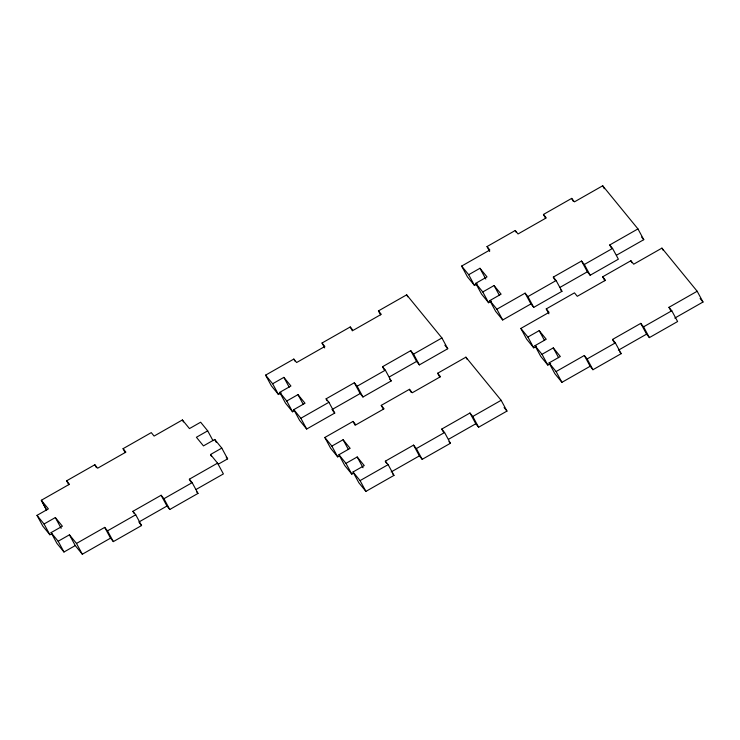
<?xml version="1.0" encoding="UTF-8"?>
<svg xmlns="http://www.w3.org/2000/svg" width="740" height="740" viewBox="0 0 740 740"><rect width="100%" height="100%" fill="white"/><g stroke="black" fill="none" stroke-linecap="round" stroke-linejoin="round"><path stroke-width="1.11" d="M68.746 484.719L66.628 480.806L94.84 464.748L97.662 468.198L125.874 452.131L123.062 448.681L151.274 432.623L154.096 436.073L182.401 419.959L189.459 428.589L200.642 422.216L207.69 430.846L212.99 440.642M489.667 251.471L487.022 246.568L515.234 230.51L518.055 233.96L546.268 217.902L543.447 214.452L571.668 198.394L574.481 201.844L602.702 185.777L637.954 228.91L643.772 239.686L616.531 255.189M281.274 392.94L278.471 394.531L271.423 385.91L265.595 375.134L293.808 359.076L296.629 362.526L324.841 346.468L322.02 343.018L350.242 326.96L353.054 330.41L381.276 314.343L378.454 310.893L406.667 294.835L441.919 337.967L447.746 348.743L419.386 364.885L416.565 361.435L410.746 350.658L382.525 366.716L384.115 369.658M477.328 283.873L474.507 285.483L467.449 276.853L461.631 266.076L489.843 250.018L487.022 246.568M51.754 533.697L49.876 534.761L42.828 526.14L37 515.364L48.387 508.889L41.329 500.259L69.449 484.256L66.628 480.806M265.595 375.134L272.644 383.764L283.873 377.372L290.922 385.993L279.692 392.385L285.52 403.161L292.568 411.792L294.446 410.719M461.631 266.076L468.679 274.707L479.964 268.278L487.013 276.908L475.727 283.337L481.555 294.104L488.604 302.734L491.425 301.125M37 515.364L44.048 523.994L55.334 517.565L62.382 526.196L51.097 532.615L56.925 543.391L63.973 552.012L75.258 545.593L82.316 554.223L110.528 538.156L113.35 541.606L141.562 525.548L135.735 514.772L132.913 511.322L161.126 495.263L163.947 498.714L169.774 509.49L197.987 493.432L192.16 482.656L189.347 479.205L217.56 463.148L223.388 473.924L196.146 489.427M207.69 430.846L196.405 437.266L203.454 445.896L214.748 439.468L221.797 448.098L227.615 458.874L218.217 464.221M279.692 392.385L286.75 401.015L297.98 394.624L305.028 403.245L293.798 409.636L299.626 420.413L306.675 429.043L334.748 413.059L328.921 402.282L326.1 398.832L354.312 382.774L357.133 386.225L362.961 397.001L391.173 380.943L385.346 370.167L382.525 366.716M475.727 283.337L482.776 291.958L494.061 285.538L501.11 294.159L489.825 300.588L495.652 311.355L502.701 319.985L530.922 303.927L533.734 307.377L561.956 291.32L556.129 280.543L553.307 277.093L581.52 261.035L584.341 264.485L590.168 275.252L618.381 259.194L612.554 248.418L609.732 244.968L637.954 228.91M51.097 532.615L58.155 541.245L69.44 534.817L76.488 543.447L82.316 554.223M211.566 456.478L210.512 454.517L221.797 448.098M76.488 543.447L104.701 527.389L107.522 530.839L113.35 541.606M293.798 409.636L300.847 418.267L328.921 402.282M357.133 386.225L385.346 370.167M410.746 350.658L413.558 354.108L441.919 337.967M107.522 530.839L135.735 514.772M163.947 498.714L192.16 482.656M489.825 300.588L496.882 309.209L525.095 293.151L527.916 296.601L533.734 307.377M527.916 296.601L556.129 280.543M584.341 264.485L612.554 248.418M331.927 409.608L360.139 393.55L362.961 397.001M389.323 376.938L416.565 361.435M138.741 522.098L166.953 506.04L169.774 509.49M560.106 287.314L587.347 271.802L590.168 275.252M548.895 313.815L546.25 308.913L574.462 292.855L577.283 296.305L605.496 280.247L602.674 276.797L630.887 260.739L633.708 264.189L661.921 248.131L697.173 291.255L703 302.031L674.788 318.089M339.568 455.812L337.699 456.885L330.641 448.255L324.823 437.479L353.036 421.421L355.857 424.871L384.069 408.813L381.248 405.363L409.461 389.305L412.282 392.755L440.494 376.697L437.673 373.238L465.895 357.18L501.147 400.312L506.965 411.089L478.613 427.23L475.792 423.779L469.965 413.003L441.752 429.061L443.343 432.003M536.546 346.218L533.725 347.828L526.677 339.197L520.849 328.43L549.071 312.363L546.25 308.913M324.823 437.479L331.871 446.109L343.101 439.717L350.15 448.338L338.92 454.73L344.748 465.506L351.796 474.137L353.664 473.073M520.849 328.43L527.898 337.052L539.192 330.632L546.24 339.253L534.955 345.682L540.774 356.449L547.831 365.079L550.653 363.47M338.92 454.73L345.969 463.36L357.198 456.969L364.246 465.589L353.017 471.981L358.845 482.757L365.893 491.388L393.967 475.404L388.139 464.637L385.327 461.177L413.54 445.119L416.361 448.57L422.179 459.346L450.401 443.288L444.574 432.512L441.752 429.061M534.955 345.682L542.004 354.303L553.289 347.883L560.337 356.504L549.052 362.933L554.88 373.709L561.928 382.33L590.141 366.272L592.962 369.723L621.174 353.664L615.347 342.888L612.535 339.438L640.748 323.38L643.569 326.83L649.387 337.607L677.609 321.539L671.781 310.772L668.96 307.322L697.173 291.255M353.017 471.981L360.075 480.612L388.139 464.637M416.361 448.57L444.574 432.512M469.965 413.003L472.786 416.454L501.147 400.312M549.052 362.933L556.101 371.554L584.313 355.496L587.135 358.946L592.962 369.723M587.135 358.946L615.347 342.888M643.569 326.83L671.781 310.772M391.146 471.954L419.367 455.896L422.179 459.346M448.551 439.283L475.792 423.779M618.353 350.214L646.575 334.147L649.387 337.607M700.123 298.507L703 302.031M641.617 237.05L643.772 239.686M619.769 351.935L621.174 353.664M560.541 289.59L561.956 291.32M504.088 407.564L506.965 411.089M444.87 345.219L447.746 348.743M448.986 441.558L450.401 443.288M389.767 379.213L391.173 380.943M392.561 473.683L393.967 475.404M332.63 410.469L334.748 413.059M226.209 457.144L227.615 458.874M210.512 454.517L217.56 463.148M196.581 491.702L197.987 493.432M139.444 522.958L141.562 525.548M661.921 248.131L662.985 250.083M668.96 307.322L671.078 311.235M602.702 185.777L604.284 188.719M630.887 260.739L631.951 262.7M609.732 244.968L611.323 247.909M640.748 323.38L646.575 334.147M571.668 198.394L573.25 201.326M602.674 276.797L604.793 280.719M581.52 261.035L587.347 271.802M612.535 339.438L614.117 342.38M543.447 214.452L545.565 218.365M553.307 277.093L554.898 280.025M584.313 355.496L590.141 366.272M515.234 230.51L516.298 232.471M525.095 293.151L530.922 303.927M553.289 347.883L558.58 357.679M539.192 330.632L544.483 340.428M556.101 371.554L561.928 382.33M542.004 354.303L547.831 365.079M527.898 337.052L533.725 347.828M494.061 285.538L499.361 295.325M479.964 268.278L485.791 279.054M496.882 309.209L502.701 319.985M482.776 291.958L488.604 302.734M468.679 274.707L474.507 285.483M465.895 357.18L466.949 359.141M472.786 416.454L478.613 427.23M406.667 294.835L407.731 296.796M437.673 373.238L439.791 377.16M413.558 354.108L419.386 364.885M378.454 310.893L380.573 314.815M409.461 389.305L411.052 392.237M350.242 326.96L352.36 330.873M413.54 445.119L419.367 455.896M381.248 405.363L383.366 409.276M354.312 382.774L360.139 393.55M322.02 343.018L324.675 347.911M385.327 461.177L386.382 463.138M353.036 421.421L355.154 425.343M326.1 398.832L327.154 400.793M357.198 456.969L363.026 467.745M343.101 439.717L348.392 449.513M360.075 480.612L365.893 491.388M293.808 359.076L294.871 361.037M345.969 463.36L351.796 474.137M331.871 446.109L337.699 456.885M297.98 394.624L303.271 404.419M283.873 377.372L289.173 387.168M300.847 418.267L306.675 429.043M286.75 401.015L292.568 411.792M272.644 383.764L278.471 394.531M214.748 439.468L216.33 442.409M182.401 419.959L183.465 421.92M189.347 479.205L190.929 482.147M161.126 495.263L166.953 506.04M123.062 448.681L125.18 452.603M132.913 511.322L133.977 513.283M94.84 464.748L96.431 467.68M104.701 527.389L110.528 538.156M69.44 534.817L75.258 545.593M55.334 517.565L61.161 528.341M46.629 510.054L41.329 500.259L46.527 510.11M58.155 541.245L63.973 552.012M44.048 523.994L49.876 534.761"/></g></svg>
